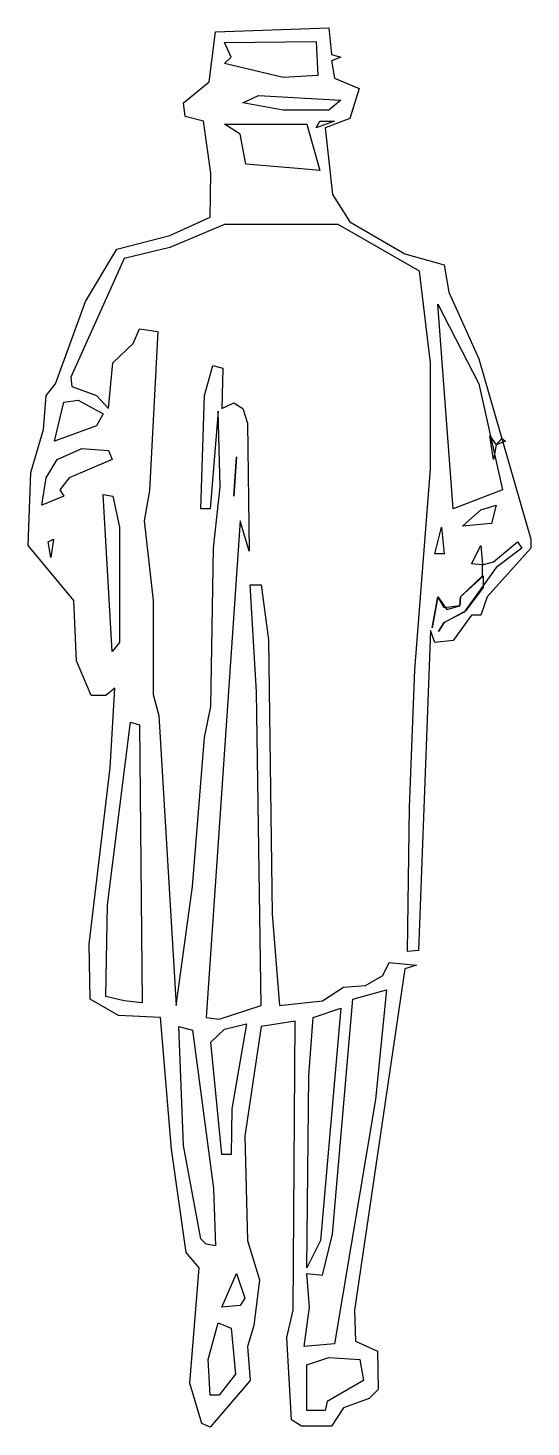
# Model space of a CAD drawing. Extents: x -19.23 to -18.61, y -7 to -5.29.
import ezdxf

# ---------------------------------------------------------------- set-up
doc = ezdxf.new("R2010")
doc.units = 0
doc.header["$MEASUREMENT"] = 0
doc.layers.get('0').update_dxf_attribs({"linetype": 'CONTINUOUS'})

msp = doc.modelspace()

# ---------------------------------------------------------------- linework, layer by layer
at = {"linetype": 'CONTINUOUS'}
for points in [[(-19.006, -7.0031), (-19.0161, -6.9986), (-19.0306, -6.9494), (-19.0194, -6.8085), (-19.0351, -6.7895), (-19.053, -6.6632), (-19.0664, -6.5022), (-19.1178, -6.5), (-19.1525, -6.4798), (-19.1536, -6.4128), (-19.1279, -6.197), (-19.1223, -6.0997), (-19.1335, -6.1086), (-19.1514, -6.1086), (-19.1693, -6.0662), (-19.1726, -5.9924), (-19.2285, -5.9253), (-19.2252, -5.8358), (-19.2095, -5.7833), (-19.2062, -5.7419), (-19.195, -5.7274), (-19.1581, -5.6268), (-19.1201, -5.563), (-19.0552, -5.5463), (-19.006, -5.5239), (-19.0049, -5.4702), (-19.0138, -5.4065), (-19.0362, -5.4009), (-19.0384, -5.3842), (-19.0072, -5.3584), (-18.9993, -5.297), (-18.8607, -5.2925), (-18.8573, -5.3249), (-18.8462, -5.3283), (-18.8573, -5.3327), (-18.854, -5.354), (-18.8238, -5.3663), (-18.8349, -5.4032), (-18.8652, -5.4144), (-18.8562, -5.496), (-18.8349, -5.5295), (-18.7679, -5.5686), (-18.7198, -5.582), (-18.7142, -5.6156), (-18.6773, -5.6972), (-18.6136, -5.9175), (-18.6136, -5.9286), (-18.6673, -5.9879), (-18.6751, -6.0103), (-18.6863, -6.0103), (-18.7086, -6.0416), (-18.731, -6.0438), (-18.7366, -6.0293), (-18.7511, -6.4206), (-18.7645, -6.4217), (-18.7623, -6.245), (-18.7556, -6.0774), (-18.7366, -5.8314), (-18.7366, -5.7017), (-18.75, -5.5899), (-18.8495, -5.5329), (-18.9882, -5.5329), (-19.0552, -5.5608), (-19.1111, -5.5742), (-19.176, -5.7196), (-19.1748, -5.7308), (-19.1447, -5.7419), (-19.1301, -5.7576), (-19.1246, -5.7017), (-19.1, -5.6782), (-19.0921, -5.6603), (-19.0698, -5.6637), (-19.0798, -5.8582), (-19.0865, -5.8951), (-19.0754, -5.9924), (-19.0754, -6.1075), (-19.0686, -6.1332), (-19.0474, -6.4877), (-19.0273, -6.3423), (-19.0127, -6.1601), (-19.0049, -6.1221), (-19.0016, -5.9286), (-18.9937, -5.8537), (-18.996, -5.761), (-19.006, -5.8806), (-19.0172, -5.8806), (-19.0127, -5.7419), (-19.0027, -5.705), (-18.9904, -5.7084), (-18.9915, -5.7576), (-18.977, -5.7509), (-18.9658, -5.7576), (-18.9602, -5.7755), (-18.958, -5.932), (-18.9691, -5.8951), (-19.0105, -6.5022), (-18.9948, -6.5044), (-18.9434, -6.4877), (-18.949, -6.1042), (-18.9568, -5.9734), (-18.9434, -5.9734), (-18.9345, -6.0404), (-18.93, -6.3759), (-18.9211, -6.4877), (-18.8685, -6.4821), (-18.8428, -6.4653), (-18.816, -6.4631), (-18.7947, -6.4508), (-18.7869, -6.4351), (-18.7534, -6.4385), (-18.7679, -6.443), (-18.8294, -6.86), (-18.8283, -6.898), (-18.8014, -6.9103), (-18.8003, -6.9572), (-18.8115, -6.9684), (-18.8428, -6.9796), (-18.8573, -7.002), (-18.8942, -7.002), (-18.9065, -6.9941), (-18.9121, -6.8935), (-18.9043, -6.86), (-18.902, -6.5067), (-18.9434, -6.5134), (-18.9636, -6.6476), (-18.9602, -6.775), (-18.9456, -6.8231), (-18.9524, -6.879), (-18.9602, -6.9047), (-18.9568, -6.946), (-19.006, -7.0031)], [(-18.9166, -5.3529), (-18.9882, -5.3361), (-18.9803, -5.3283), (-18.9882, -5.3104), (-18.8763, -5.3092), (-18.8741, -5.3506), (-18.9166, -5.3529)], [(-18.9166, -5.3931), (-18.9658, -5.3842), (-18.9467, -5.3752), (-18.8462, -5.3808), (-18.8607, -5.3931), (-18.9166, -5.3931)], [(-18.8942, -5.4647), (-18.9624, -5.4591), (-18.9691, -5.4222), (-18.9882, -5.4099), (-18.8875, -5.4099), (-18.8719, -5.4669), (-18.8942, -5.4647)], [(-18.8763, -5.4144), (-18.8719, -5.4065), (-18.854, -5.4065), (-18.8763, -5.4144)], [(-18.8763, -5.4144), (-18.8719, -5.4065), (-18.854, -5.4065), (-18.8763, -5.4144)], [(-18.7086, -5.8806), (-18.7276, -5.6301), (-18.6773, -5.7274), (-18.6483, -5.8571), (-18.7086, -5.8806)], [(-19.1961, -5.7978), (-19.1849, -5.7498), (-19.167, -5.7475), (-19.1368, -5.7643), (-19.1447, -5.7788), (-19.1961, -5.7978)], [(-18.6594, -5.8202), (-18.6639, -5.7911), (-18.6561, -5.8023), (-18.6494, -5.7945), (-18.6449, -5.7978), (-18.6561, -5.8023), (-18.6594, -5.8202)], [(-18.6594, -5.8202), (-18.6639, -5.7911), (-18.6561, -5.8023), (-18.6494, -5.7945), (-18.6449, -5.7978), (-18.6561, -5.8023), (-18.6594, -5.8202)], [(-19.2118, -5.8761), (-19.2062, -5.8426), (-19.1928, -5.8202), (-19.1626, -5.8068), (-19.1301, -5.809), (-19.1257, -5.8202), (-19.1782, -5.8426), (-19.1894, -5.8571), (-19.1849, -5.8649), (-19.2118, -5.8761)], [(-18.977, -5.8649), (-18.9736, -5.8168), (-18.977, -5.8649)], [(-18.977, -5.8649), (-18.9736, -5.8168), (-18.977, -5.8649)], [(-19.1257, -6.055), (-19.1368, -5.8627), (-19.1246, -5.8649), (-19.1167, -5.9029), (-19.1167, -6.0438), (-19.1257, -6.055)], [(-18.6974, -5.9018), (-18.6751, -5.8817), (-18.6561, -5.8761), (-18.6617, -5.8985), (-18.6974, -5.9018)], [(-19.2006, -5.9398), (-19.2039, -5.9208), (-19.1972, -5.9175), (-19.2006, -5.9398)], [(-19.2006, -5.9398), (-19.2039, -5.9208), (-19.1972, -5.9175), (-19.2006, -5.9398)], [(-18.731, -5.9354), (-18.7231, -5.9029), (-18.7198, -5.9354), (-18.731, -5.9354)], [(-18.731, -5.9354), (-18.7231, -5.9029), (-18.7198, -5.9354), (-18.731, -5.9354)], [(-18.7265, -6.0304), (-18.7198, -6.0192), (-18.693, -6.0047), (-18.6717, -5.9767), (-18.6717, -5.9622), (-18.6997, -5.9879), (-18.7008, -5.9991), (-18.7198, -6.0013), (-18.7276, -5.9879), (-18.7344, -6.0259), (-18.7276, -5.9879), (-18.7165, -6.0036), (-18.7008, -5.9991), (-18.6997, -5.9879), (-18.6728, -5.9622), (-18.6728, -5.9488), (-18.6863, -5.9476), (-18.6751, -5.9253), (-18.6728, -5.9488), (-18.6594, -5.9454), (-18.6303, -5.9208), (-18.6248, -5.9286), (-18.6561, -5.9521), (-18.6952, -6.0069), (-18.7198, -6.0192), (-18.7265, -6.0304)], [(-19.1111, -6.4821), (-19.1335, -6.4765), (-19.1312, -6.3647), (-19.1033, -6.1411), (-19.0921, -6.1444), (-19.0888, -6.4843), (-19.1111, -6.4821)], [(-18.8909, -6.9047), (-18.8842, -6.8566), (-18.8875, -6.8152), (-18.8685, -6.8175), (-18.8562, -6.7672), (-18.8316, -6.4798), (-18.7902, -6.4686), (-18.8037, -6.6028), (-18.854, -6.9013), (-18.8909, -6.9047)], [(-18.8875, -6.8085), (-18.8853, -6.5738), (-18.8797, -6.5022), (-18.8462, -6.491), (-18.8708, -6.775), (-18.8875, -6.8085)], [(-19.0105, -6.7795), (-19.0172, -6.7728), (-19.0384, -6.6587), (-19.044, -6.5134), (-19.0273, -6.5178), (-19.0016, -6.7113), (-18.9993, -6.7817), (-19.0105, -6.7795)], [(-18.9915, -6.6699), (-19.0049, -6.5324), (-18.9882, -6.5167), (-18.9613, -6.51), (-18.9792, -6.614), (-18.9803, -6.6699), (-18.9915, -6.6699)], [(-18.9915, -6.8566), (-18.9736, -6.8152), (-18.9636, -6.8454), (-18.9691, -6.8544), (-18.9915, -6.8566)], [(-19.006, -6.964), (-19.0083, -6.9204), (-18.996, -6.8756), (-18.9803, -6.8823), (-18.9747, -6.9383), (-18.9948, -6.964), (-19.006, -6.964)], [(-18.8875, -6.983), (-18.8875, -6.927), (-18.8607, -6.9181), (-18.8227, -6.9204), (-18.8182, -6.946), (-18.8629, -6.9718), (-18.8652, -6.983), (-18.8875, -6.983)]]:
    msp.add_lwpolyline(points, dxfattribs=at)

doc.saveas('drawing.dxf')
